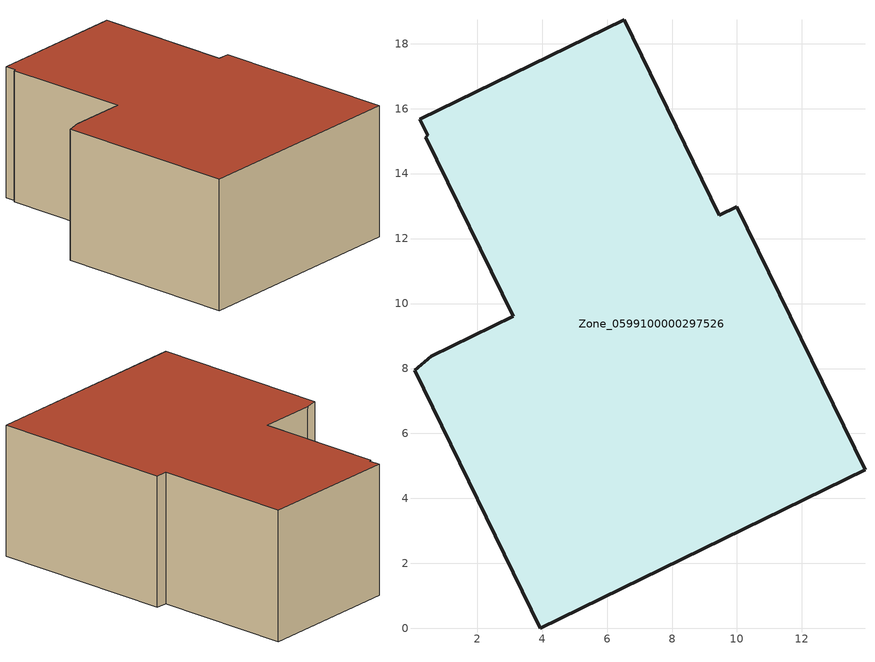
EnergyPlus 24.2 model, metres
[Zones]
Zone_0599100000297526
 floor ground (C_G): 0.48,15.18 0.24,15.68 6.53,18.74 9.46,12.72 10,12.98 13.94,4.88 3.95,0 0.07,7.95 0.58,8.38 3.11,9.61 0.42,15.12 z0
 wall outside (C_F): 13.94,4.88 10,12.98 9.46,12.72 6.53,18.74 0.24,15.68 0.48,15.18 0.42,15.12 3.11,9.61 0.58,8.38 0.07,7.95 3.95,0 13.94,4.88 z0:6.45
 roof outside (C_R): 0.24,15.68 0.48,15.18 0.42,15.12 3.11,9.61 0.58,8.38 0.07,7.95 3.95,0 13.94,4.88 10,12.98 9.46,12.72 6.53,18.74 z6.45
[BUILDING]
Pand.0599100000297526: North Axis=0; Terrain=City; Loads Convergence Tolerance Value=0.04; Temperature Convergence Tolerance Value=0.4; Solar Distribution=FullExterior; Maximum Number of Warmup Days=25; Minimum Number of Warmup Days=1
[Site:Location]
Rotterdam.The.Hague.AP_ZH_NLD Design_Conditions: Latitude=51.96; Longitude=4.45; Time Zone=1; Elevation=-4.5
[SITE:GROUNDTEMPERATURE:BUILDINGSURFACE]
18, 18, 18, 18, 18, 18, 18, 18, 18, 18, 18, 18
[MATERIAL] Thermal Absorptance=0.9; Solar Absorptance=0.7; Visible Absorptance=0.7
Name | Roughness | Thickness | Conductivity | Density | Specific Heat
G.D.1975-1991 | MediumSmooth | 0.15 | 0.288461 | 540 | 1210
F.D.1975-1991 | Rough | 0.3 | 0.230769 | 1920 | 840
R.D.1975-1991 | MediumRough | 0.2 | 0.153846 | 1500 | 1000
[CONSTRUCTION]
C_G: G.D.1975-1991
C_F: F.D.1975-1991
C_R: R.D.1975-1991
[ZONE]
Zone_0599100000297526: Type=1; Multiplier=1; Ceiling Height=Autocalculate; Volume=Autocalculate; Floor Area=autocalculate; Part of Total Floor Area=Yes
[ZONEINFILTRATION:DESIGNFLOWRATE]
Infil_Zone_0599100000297526: Zone or ZoneList or Space or SpaceList=Zone_0599100000297526; Schedule=AlwaysOn; Design Flow Rate Calculation Method=Flow/Area; Flow Rate per Floor Area=0.0042; Constant Term Coefficient=1; Temperature Term Coefficient=0; Velocity Term Coefficient=0; Velocity Squared Term Coefficient=0
[HVACTEMPLATE:ZONE:IDEALLOADSAIRSYSTEM]
Zone_0599100000297526: Maximum Heating Supply Air Temperature=50; Minimum Cooling Supply Air Temperature=13; Maximum Heating Supply Air Humidity Ratio=0.0156; Minimum Cooling Supply Air Humidity Ratio=0.0077; Heating Limit=NoLimit; Cooling Limit=NoLimit; Dehumidification Control Type=ConstantSensibleHeatRatio; Cooling Sensible Heat Ratio=0.7; Dehumidification Setpoint=60; Humidification Control Type=None; Humidification Setpoint=30; Outdoor Air Method=None; Outdoor Air Flow Rate per Person=0.00944; Outdoor Air Flow Rate per Zone Floor Area=0; Outdoor Air Flow Rate per Zone=0; Demand Controlled Ventilation Type=None; Outdoor Air Economizer Type=NoEconomizer; Heat Recovery Type=None; Sensible Heat Recovery Effectiveness=0.7; Latent Heat Recovery Effectiveness=0.65
[ZONECONTROL:THERMOSTAT]
ThermostatControl_Zone_0599100000297526: Zone or ZoneList=Zone_0599100000297526; Control Type Schedule=DualSetpointControlType; Control 1=Thermostat_Zone_0599100000297526; Temperature Difference Between Cutout And Setpoint=0
[THERMOSTATSETPOINT:DUALSETPOINT]
Thermostat_Zone_0599100000297526: Heating Setpoint Temperature Schedule=HeatingSetpoint_Zone_0599100000297526; Cooling Setpoint Temperature Schedule=CoolingSetpoint_Zone_0599100000297526
[SCHEDULE:COMPACT]
HeatingSetpoint_Zone_0599100000297526: Through: 12/31, For: AllDays, Until: 24:00, 21
CoolingSetpoint_Zone_0599100000297526: Through: 12/31, For: AllDays, Until: 24:00, 24
DualSetpointControlType: Through: 12/31, For: AllDays, Until: 24:00, 4
AlwaysOn: Through: 12/31, For: AllDays, Until: 24:00, 1
